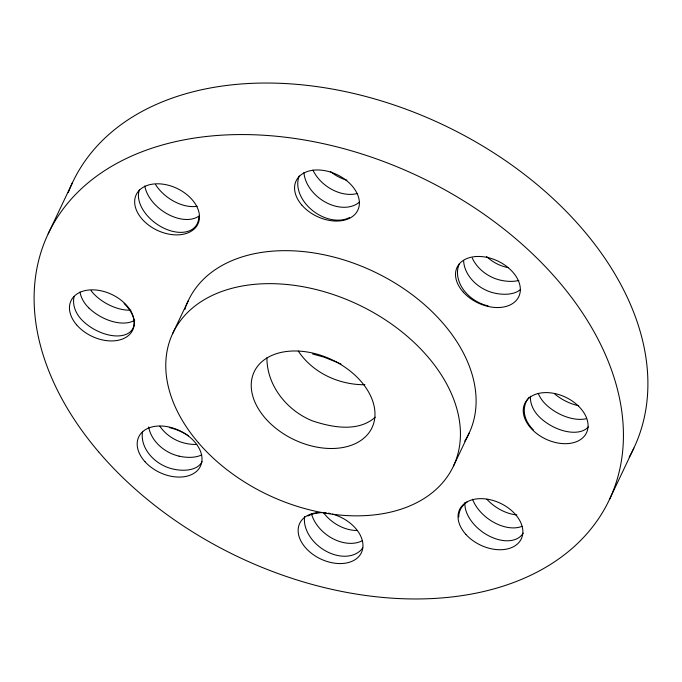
<?xml version="1.0" encoding="UTF-8"?>
<svg xmlns="http://www.w3.org/2000/svg" width="682" height="682" viewBox="0 0 682 682"><rect width="100%" height="100%" fill="white"/><g stroke="black" fill="none" stroke-linecap="round" stroke-linejoin="round"><path stroke-width="1.02" d="M48.132 233.9L72.599 182.367M172.631 333.651L188.292 300.677M453.581 465.84L469.242 432.857M609.401 499.633L633.868 448.1M375.245 417.214C358.255 432.405 331.938 427.452 312.254 420.803C287.054 410.615 266.79 385.654 266.909 357.786M364.904 384.733C339.005 384.904 312.774 372.943 298.264 351.051M312.629 353.975L324.172 357.189L338.238 362.798M339.159 363.216L340.94 364.103M186.101 305.911A155.249 105.284 25.4 0 1 375.705 272.51A155.249 105.284 25.4 0 1 464.698 441.152M184.873 309.5A155.249 105.284 25.4 0 1 185.777 306.798M332.33 514.066A34.151 23.162 25.4 0 1 358.749 556.614A34.151 23.162 25.4 0 1 303.695 545.447A34.151 23.162 25.4 0 1 326.235 512.83M328.264 513.145A34.151 23.162 25.4 0 1 330.293 513.555M68.226 192.674A310.498 210.567 25.4 0 1 442.413 124.482A310.498 210.567 25.4 0 1 629.196 457.145M179.025 456.139A33.768 26.044 29.5 0 1 148.667 426.966M142.64 431.28A33.768 26.044 29.5 0 0 172.904 469.02A33.768 19.284 22.3 0 0 202.068 461.595M201.736 454.877A33.768 19.284 22.3 0 1 179.016 456.147M196.766 444.459A33.768 19.284 22.3 0 1 185.137 443.266A33.768 26.044 29.5 0 1 159.827 426.216M169.349 427.58A33.768 19.284 22.3 0 1 188.454 435.798M88.805 307.906A33.768 25.848 19.7 0 1 79.982 291.998M134.721 320.199A33.768 19.488 29.9 0 1 88.805 307.914M130.893 310.157A33.768 19.488 29.9 0 1 94.917 295.033A33.768 25.848 19.7 0 1 91.09 290.6M124.133 303.524A33.768 19.488 29.9 0 1 126.187 334.333A33.768 19.488 29.9 0 1 82.684 320.796A33.768 25.848 19.7 0 1 74.082 296.644M197.226 206.279A33.768 21.551 35.6 0 1 155.496 184.49M199.28 215.802A33.768 21.551 35.6 0 1 167.482 214.02A33.768 21.551 35.6 0 1 144.806 185.939M198.794 216.509A33.768 21.551 35.6 0 1 168.855 230.235A33.768 21.551 35.6 0 1 138.412 195.717A33.768 23.785 14.3 0 1 139.418 189.835M357.24 193.518A33.768 24.262 36 0 1 312.91 170.074M359.465 202.06A33.768 21.065 16 0 1 355.697 204.634A33.768 24.262 36 0 1 323.285 200.917A33.768 24.262 36 0 1 303.933 172.52M349.593 217.507A33.768 24.262 36 0 1 312.015 210.099A33.768 24.262 36 0 1 299.262 175.939M346.882 180.184A33.768 24.262 36 0 1 330.395 171.472M472.251 258.026A33.768 26.044 29.5 0 0 500.426 280.166A33.768 19.284 22.3 0 0 518.849 280.455M520.451 289.543A33.768 19.284 22.3 0 1 494.305 293.055A33.768 26.044 29.5 0 1 463.607 260.371M488.193 305.928A33.768 26.044 29.5 0 1 459.472 263.491M486.479 256.432A33.768 26.044 29.5 0 0 506.538 267.284A33.768 19.284 22.3 0 0 508.542 267.702M588.31 426.889A33.768 19.488 29.9 0 1 539.522 417.111A33.768 25.848 19.7 0 1 530.443 396.191M578.711 405.713A33.768 19.488 29.9 0 1 554.773 394.051M586.358 418.671A33.768 19.488 29.9 0 1 545.634 404.23A33.768 25.848 19.7 0 1 538.226 393.344M533.409 429.984A33.768 25.848 19.7 0 1 529.215 397.188M523.196 533.06A33.768 21.551 35.6 0 1 489.659 536.282A33.768 21.551 35.6 0 1 464.86 504.126A33.768 23.785 14.3 0 1 464.919 502.608M516.854 514.91A33.768 21.551 35.6 0 1 486.812 499.215M522.011 526.325A33.768 21.551 35.6 0 1 472.549 499.207M458.747 516.999A33.768 23.785 14.3 0 1 467.596 501.577M304.632 516.538A33.768 24.262 36 0 0 321.162 548.106A33.768 24.262 36 0 0 356.217 553.579A33.768 21.065 16 0 0 362.747 547.868M362.338 540.698A33.768 24.262 36 0 1 311.461 513.785M356.899 530.477A33.768 24.262 36 0 1 323.677 512.924M307.949 516.001A33.768 21.065 16 0 1 321.742 512.591M98.626 451.851A310.498 210.567 25.4 0 0 603.203 511.329A310.498 210.567 25.4 0 0 284.471 137.116A310.498 210.567 25.4 0 0 98.626 451.851M465.866 534.381A34.151 23.162 25.4 0 0 521.039 539.385A34.151 23.162 25.4 0 0 484.467 498.815A34.151 23.162 25.4 0 0 465.866 534.381M530.408 427.588A34.151 23.162 25.4 0 0 585.881 433.974A34.151 23.162 25.4 0 0 550.664 392.866A34.151 23.162 25.4 0 0 530.408 427.588M463.342 292.186A34.151 23.162 25.4 0 0 518.516 297.19A34.151 23.162 25.4 0 0 481.944 256.62A34.151 23.162 25.4 0 0 463.342 292.186M301.734 204.958A34.151 23.162 25.4 0 0 357.215 211.343A34.151 23.162 25.4 0 0 321.989 170.236A34.151 23.162 25.4 0 0 301.734 204.958M142.478 219.527A34.151 23.162 25.4 0 0 197.652 224.531A34.151 23.162 25.4 0 0 161.08 183.961A34.151 23.162 25.4 0 0 142.478 219.527M76.631 324.837A34.151 23.162 25.4 0 0 132.112 331.222A34.151 23.162 25.4 0 0 96.887 290.114A34.151 23.162 25.4 0 0 76.631 324.837M145.002 461.723A34.151 23.162 25.4 0 0 200.176 466.727A34.151 23.162 25.4 0 0 163.603 426.156A34.151 23.162 25.4 0 0 145.002 461.723M198.36 442.678A155.249 105.284 25.4 0 0 450.512 471.705A155.249 105.284 25.4 0 0 290.438 284.863A155.249 105.284 25.4 0 0 198.36 442.678M266.398 419.456A65.208 44.219 25.4 0 0 371.605 428.526A65.208 44.219 25.4 0 0 301.308 351.264A65.208 44.219 25.4 0 0 266.398 419.456"/></g></svg>
